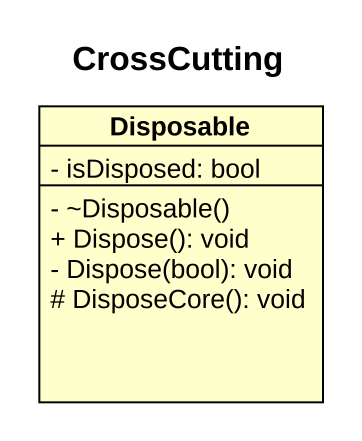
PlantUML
@startuml
title CrossCutting
hide circle
hide empty members
skinparam classAttributeIconSize 0
class Disposable {
  - isDisposed: bool
  - ~Disposable()
  + Dispose(): void
  - Dispose(bool): void
  # DisposeCore(): void
}
@enduml
